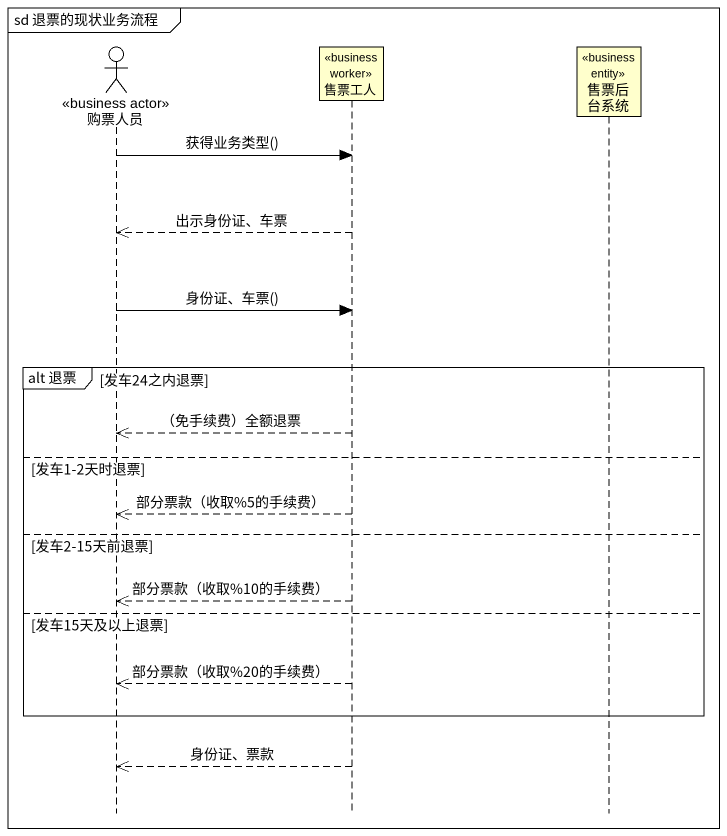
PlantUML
@startuml
mainframe sd 退票的现状业务流程
hide footbox
actor 购票人员 <<business actor>>
participant 售票工人 <<business worker>>
participant 售票后台系统 <<business entity>>

购票人员 -> 售票工人 : 获得业务类型()
售票工人 -->> 购票人员 : 出示身份证、车票
购票人员 -> 售票工人 : 身份证、车票()
group alt 退票 [发车24之内退票]
  售票工人 -->> 购票人员 : （免手续费）全额退票
else 发车1-2天时退票
  售票工人 -->> 购票人员 : 部分票款（收取%5的手续费）
else 发车2-15天前退票
  售票工人 -->> 购票人员 : 部分票款（收取%10的手续费）
else 发车15天及以上退票
  售票工人 -->> 购票人员 : 部分票款（收取%20的手续费）
end
售票工人 -->> 购票人员 : 身份证、票款
@enduml
